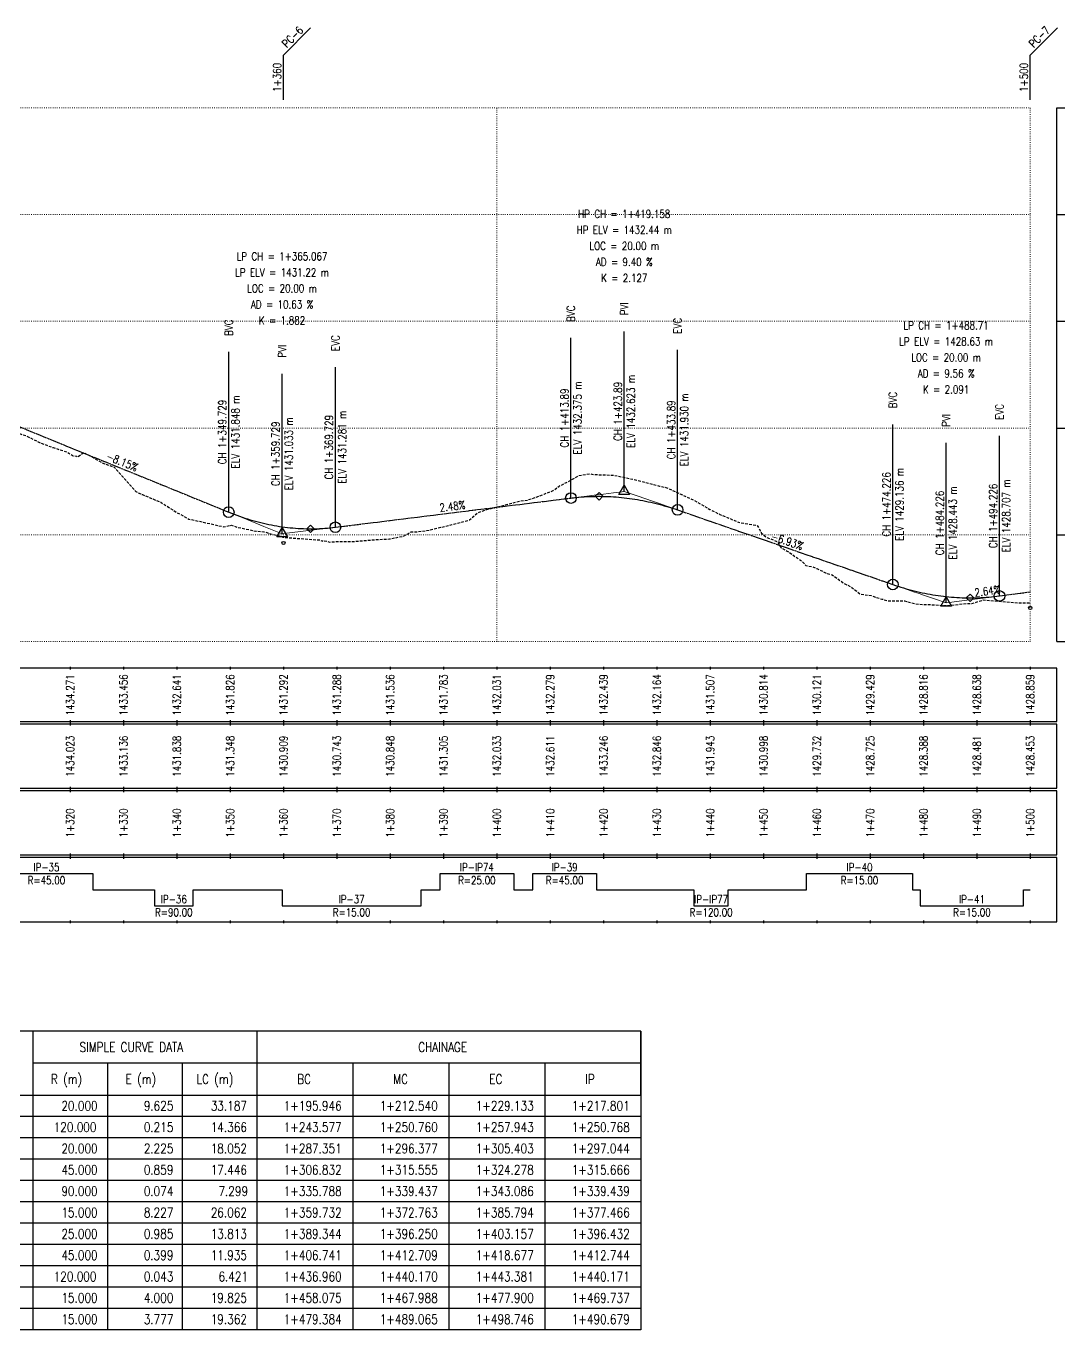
# Model space of a CAD drawing. Extents: x 337736 to 342002, y 3067251 to 3069533.
# Drawn here: x 339887.1 to 340081.9, y 3067258.7 to 3067503.1 of the extents above; entities that cross this region are included whole.
import ezdxf
from ezdxf.enums import TextEntityAlignment as Align

# ---------------------------------------------------------------- set-up
doc = ezdxf.new("R2010")
doc.units = 0
doc.header["$MEASUREMENT"] = 0
for name, pattern in [('Center', [2, 1.25, -0.25, 0.25, -0.25]), ('Dashed', [0.75, 0.5, -0.25]), ('Dot', [0.25, 0, -0.25])]:
    doc.linetypes.add(name, pattern=pattern)
for name, color, linetype in [('Chainage_TXT', 7, 'Continuous'), ('DesignRL_TXT', 5, 'Continuous'), ('ExistRL_TXT', 3, 'Continuous'), ('GL', 3, 'Dashed'), ('Grade Text', 7, 'Continuous'), ('HC_Data', 7, 'Continuous'), ('HL Point', 2, 'Continuous'), ('Horizontal Alignment', 7, 'Continuous'), ('Remark', 7, 'Continuous'), ('Scale Line', 1, 'Continuous'), ('TitleBox', 7, 'Continuous'), ('VIP Mark', 7, 'Continuous')]:
    doc.layers.add(name, color=color, linetype=linetype)
for name, color, linetype, lineweight in [('Grids', 9, 'Dot', 13), ('PipeCulvert', 6, 'Continuous', 30), ('Vertical Alignment', 5, 'Center', 30), ('VIP Line', 2, 'Continuous', 5)]:
    doc.layers.add(name, color=color, linetype=linetype, lineweight=lineweight)
doc.styles.get("Standard").update_dxf_attribs({"font": 'simplex.shx'})

msp = doc.modelspace()

# ---------------------------------------------------------------- linework, layer by layer
at = {"layer": 'GL', "flags": 128}
msp.add_lwpolyline([(339775.39, 3067437.44), (339778.87, 3067436.93), (339782.97, 3067436.34), (339783.69, 3067436.3), (339784.27, 3067436.37), (339786.12, 3067436.26), (339789.98, 3067436.2), (339790.25, 3067436.29), (339794.48, 3067436.95), (339795.39, 3067436.51), (339796.12, 3067436.14), (339798.49, 3067435.46), (339800.58, 3067436.33), (339802.11, 3067436.33), (339804.93, 3067437.75), (339808.55, 3067438.5), (339808.86, 3067438.4), (339811.18, 3067437.68), (339813.84, 3067437.3), (339815.39, 3067436.53), (339815.63, 3067436.41), (339817.83, 3067435.79), (339821.29, 3067434.64), (339824.01, 3067434.14), (339826.9, 3067433.26), (339828.6, 3067433.5), (339832.67, 3067432.65), (339835.39, 3067432.3), (339838.58, 3067431.9), (339839.32, 3067431.87), (339842.05, 3067431.74), (339846.5, 3067431.98), (339850.18, 3067432.23), (339851.52, 3067432.13), (339853.3, 3067432.37), (339855.39, 3067432.45), (339856.99, 3067432.52), (339861.49, 3067432.71), (339863.35, 3067432.6), (339864.76, 3067432.62), (339867.59, 3067433.31), (339870.07, 3067432.48), (339873.46, 3067430.84), (339873.95, 3067430.95), (339874.27, 3067431.11), (339875.39, 3067431.7), (339875.58, 3067431.8), (339876.89, 3067431.46), (339878.69, 3067429.79), (339879.75, 3067429.14), (339881.47, 3067428.65), (339882.11, 3067428.1), (339885.44, 3067426.82), (339887.16, 3067426.28), (339889.75, 3067424.96), (339892.23, 3067424.06), (339894.72, 3067423.27), (339895.39, 3067422.85), (339895.96, 3067422.51), (339896.57, 3067422.48), (339896.79, 3067422.3), (339897.95, 3067423.15), (339901.36, 3067421.23), (339903.63, 3067420.4), (339907.68, 3067415.84), (339908.94, 3067415.26), (339912.41, 3067413.81), (339914.84, 3067412.25), (339915.39, 3067411.92), (339917.37, 3067410.81), (339917.48, 3067410.75), (339917.64, 3067410.68), (339921.03, 3067409.95), (339924.17, 3067409.22), (339925.66, 3067409.53), (339926.87, 3067409.12), (339930.22, 3067408.42), (339931.71, 3067408.29), (339935.12, 3067407.33), (339935.26, 3067407.29), (339935.39, 3067407.28), (339936.54, 3067407.16), (339942.15, 3067406.76), (339942.77, 3067406.55), (339942.77, 3067406.68), (339944.04, 3067406.37), (339946.23, 3067406.5), (339948.18, 3067406.46), (339951.22, 3067406.69), (339951.67, 3067406.73), (339952.17, 3067406.8), (339953.03, 3067406.83), (339955.29, 3067406.95), (339955.39, 3067406.98), (339957.87, 3067407.47), (339959.32, 3067408.26), (339960.53, 3067408.3), (339962.26, 3067408.5), (339963.51, 3067408.78), (339967.03, 3067409.68), (339970.09, 3067410.47), (339970.27, 3067410.53), (339971.79, 3067411.85), (339973.67, 3067412.52), (339974.96, 3067412.79), (339975.39, 3067412.9), (339976.52, 3067413.2), (339978.91, 3067413.83), (339979.68, 3067414.04), (339981.11, 3067414.24), (339982.4, 3067414.65), (339984.25, 3067415.35), (339985.59, 3067415.87), (339985.97, 3067416.04), (339987.09, 3067416.86), (339987.12, 3067416.88), (339987.43, 3067417.01), (339990.01, 3067418.36), (339990.7, 3067418.79), (339990.71, 3067418.8), (339992.77, 3067419.15), (339993.18, 3067419.1), (339993.63, 3067419.02), (339995.39, 3067418.96), (339997.27, 3067418.9), (339998.86, 3067418.58), (339999.28, 3067418.48), (340001.67, 3067417.95), (340004.78, 3067417.13), (340005.9, 3067416.83), (340007.08, 3067416.61), (340009.65, 3067415.44), (340012.33, 3067414.22), (340015.32, 3067412.48), (340015.39, 3067412.45), (340017.19, 3067411.56), (340020.71, 3067410.07), (340021.63, 3067409.88), (340024.18, 3067409.49), (340024.97, 3067408.11), (340025.88, 3067407.28), (340027.93, 3067406.48), (340028.72, 3067405.28), (340029.81, 3067404.68), (340032.66, 3067402.74), (340033.31, 3067401.97), (340034.58, 3067401.75), (340035.39, 3067401.4), (340035.6, 3067401.3), (340037.14, 3067400.55), (340037.93, 3067400.29), (340038.26, 3067400.23), (340040.51, 3067398.61), (340041.6, 3067398.05), (340041.95, 3067397.88), (340042.78, 3067397.2), (340043.49, 3067396.64), (340045.56, 3067396.33), (340047.54, 3067395.66), (340047.72, 3067395.66), (340048.59, 3067395.37), (340050.71, 3067395.36), (340051.84, 3067395.35), (340053.7, 3067394.84), (340054.56, 3067394.73), (340055.39, 3067394.67), (340057.6, 3067394.61), (340059.43, 3067394.46), (340059.62, 3067394.47), (340060.16, 3067394.49), (340063.51, 3067394.87), (340064.44, 3067394.84), (340066.57, 3067395.51), (340067.89, 3067395.4), (340070.21, 3067395.21), (340073, 3067395), (340075.39, 3067395)], dxfattribs=at)
at = {"layer": 'Grids'}
for p, q in [((339775.39, 3067487.73), (340075.39, 3067487.73)), ((339975.39, 3067387.73), (339975.39, 3067487.73)), ((340075.39, 3067387.73), (340075.39, 3067487.73)), ((340075.39, 3067387.73), (340075.39, 3067487.73)), ((339775.39, 3067467.73), (340075.39, 3067467.73)), ((339775.39, 3067447.73), (340075.39, 3067447.73)), ((339775.39, 3067427.73), (340075.39, 3067427.73)), ((339775.39, 3067407.73), (340075.39, 3067407.73)), ((339775.39, 3067387.73), (340075.39, 3067387.73))]:
    msp.add_line(p, q, dxfattribs=at)
at = {"layer": 'HC_Data'}
for p, q in [((339888.39, 3067314.73), (339888.39, 3067302.73)), ((339930.39, 3067314.73), (339930.39, 3067302.73)), ((340002.39, 3067314.73), (340002.39, 3067302.73)), ((339930.39, 3067308.73), (339888.39, 3067308.73)), ((339902.39, 3067308.73), (339902.39, 3067302.73)), ((339916.39, 3067308.73), (339916.39, 3067302.73)), ((340002.39, 3067308.73), (339930.39, 3067308.73)), ((339948.39, 3067308.73), (339948.39, 3067302.73)), ((339966.39, 3067308.73), (339966.39, 3067302.73)), ((339984.39, 3067308.73), (339984.39, 3067302.73)), ((339888.39, 3067302.73), (339888.39, 3067258.73)), ((339902.39, 3067302.73), (339902.39, 3067258.73)), ((339916.39, 3067302.73), (339916.39, 3067258.73)), ((339930.39, 3067302.73), (339930.39, 3067258.73)), ((339948.39, 3067302.73), (339948.39, 3067258.73)), ((339966.39, 3067302.73), (339966.39, 3067258.73)), ((339984.39, 3067302.73), (339984.39, 3067258.73)), ((340002.39, 3067302.73), (340002.39, 3067258.73)), ((340002.39, 3067298.73), (339770.39, 3067298.73)), ((340002.39, 3067294.73), (339770.39, 3067294.73)), ((340002.39, 3067290.73), (339770.39, 3067290.73)), ((340002.39, 3067286.73), (339770.39, 3067286.73)), ((340002.39, 3067282.73), (339770.39, 3067282.73)), ((340002.39, 3067278.73), (339770.39, 3067278.73)), ((340002.39, 3067274.73), (339770.39, 3067274.73)), ((340002.39, 3067270.73), (339770.39, 3067270.73)), ((340002.39, 3067266.73), (339770.39, 3067266.73)), ((340002.39, 3067262.73), (339770.39, 3067262.73)), ((340002.39, 3067258.73), (339770.39, 3067258.73))]:
    msp.add_line(p, q, dxfattribs=at)
msp.add_lwpolyline([(339770.39, 3067314.73), (339770.39, 3067302.73), (340002.39, 3067302.73), (340002.39, 3067314.73), (339770.39, 3067314.73)], dxfattribs=at)
at = {"layer": 'HL Point'}
for points in [[(339993.84, 3067414.94), (339994.55, 3067415.64), (339995.26, 3067414.94), (339994.55, 3067414.23), (339993.84, 3067414.94)], [(339939.75, 3067408.85), (339940.46, 3067409.56), (339941.17, 3067408.85), (339940.46, 3067408.14), (339939.75, 3067408.85)], [(340063.4, 3067395.91), (340064.1, 3067396.61), (340064.81, 3067395.91), (340064.1, 3067395.2), (340063.4, 3067395.91)]]:
    msp.add_lwpolyline(points, dxfattribs=at)
at = {"layer": 'Horizontal Alignment'}
msp.add_lwpolyline([(339882.22, 3067344.23), (339899.67, 3067344.23), (339899.67, 3067341.23), (339911.18, 3067341.23), (339911.18, 3067338.23), (339918.48, 3067338.23), (339918.48, 3067341.23), (339935.12, 3067341.23), (339935.12, 3067338.23), (339961.19, 3067338.23), (339961.19, 3067341.23), (339964.74, 3067341.23), (339964.74, 3067344.23), (339978.55, 3067344.23), (339978.55, 3067341.23), (339982.13, 3067341.23), (339982.13, 3067344.23), (339994.07, 3067344.23), (339994.07, 3067341.23), (340012.35, 3067341.23), (340012.35, 3067338.23), (340018.77, 3067338.23), (340018.77, 3067341.23), (340033.47, 3067341.23), (340033.47, 3067344.23), (340053.29, 3067344.23), (340053.29, 3067341.23), (340054.78, 3067341.23), (340054.78, 3067338.23), (340074.14, 3067338.23), (340074.14, 3067341.23), (340075.39, 3067341.23)], dxfattribs=at)
at = {"layer": 'PipeCulvert'}
for centre in [(339935.39, 3067406.19), (340075.39, 3067394.03)]:
    msp.add_circle(centre, 0.3, dxfattribs=at)
at = {"layer": 'Remark'}
for p, q in [((339935.39, 3067497.63), (339940.48, 3067502.73)), ((340075.39, 3067497.63), (340080.48, 3067502.73)), ((339935.39, 3067489.23), (339935.39, 3067497.63)), ((340075.39, 3067489.23), (340075.39, 3067497.63))]:
    msp.add_line(p, q, dxfattribs=at)
at = {"layer": 'Scale Line'}
for p, q in [((340080.39, 3067387.73), (340080.39, 3067487.73)), ((340080.39, 3067487.73), (340081.89, 3067487.73)), ((340080.39, 3067467.73), (340081.89, 3067467.73)), ((340080.39, 3067447.73), (340081.89, 3067447.73)), ((340080.39, 3067427.73), (340081.89, 3067427.73)), ((340080.39, 3067407.73), (340081.89, 3067407.73)), ((340080.39, 3067387.73), (340081.89, 3067387.73))]:
    msp.add_line(p, q, dxfattribs=at)
at = {"layer": 'TitleBox'}
for p, q in [((339895.39, 3067382.98), (339895.39, 3067382.48)), ((339905.39, 3067382.98), (339905.39, 3067382.48)), ((339915.39, 3067382.98), (339915.39, 3067382.48)), ((339925.39, 3067382.98), (339925.39, 3067382.48)), ((339935.39, 3067382.98), (339935.39, 3067382.48)), ((339945.39, 3067382.98), (339945.39, 3067382.48)), ((339955.39, 3067382.98), (339955.39, 3067382.48)), ((339965.39, 3067382.98), (339965.39, 3067382.48)), ((339975.39, 3067382.98), (339975.39, 3067382.48)), ((339985.39, 3067382.98), (339985.39, 3067382.48)), ((339995.39, 3067382.98), (339995.39, 3067382.48)), ((340005.39, 3067382.98), (340005.39, 3067382.48)), ((340015.39, 3067382.98), (340015.39, 3067382.48)), ((340025.39, 3067382.98), (340025.39, 3067382.48)), ((340035.39, 3067382.98), (340035.39, 3067382.48)), ((340045.39, 3067382.98), (340045.39, 3067382.48)), ((340055.39, 3067382.98), (340055.39, 3067382.48)), ((340065.39, 3067382.98), (340065.39, 3067382.48)), ((340075.39, 3067382.98), (340075.39, 3067382.48)), ((340075.39, 3067382.98), (340075.39, 3067382.48)), ((339895.39, 3067372.98), (339895.39, 3067372.48)), ((339905.39, 3067372.98), (339905.39, 3067372.48)), ((339915.39, 3067372.98), (339915.39, 3067372.48)), ((339925.39, 3067372.98), (339925.39, 3067372.48)), ((339935.39, 3067372.98), (339935.39, 3067372.48)), ((339945.39, 3067372.98), (339945.39, 3067372.48)), ((339955.39, 3067372.98), (339955.39, 3067372.48)), ((339965.39, 3067372.98), (339965.39, 3067372.48)), ((339975.39, 3067372.98), (339975.39, 3067372.48)), ((339985.39, 3067372.98), (339985.39, 3067372.48)), ((339995.39, 3067372.98), (339995.39, 3067372.48)), ((340005.39, 3067372.98), (340005.39, 3067372.48)), ((340015.39, 3067372.98), (340015.39, 3067372.48)), ((340025.39, 3067372.98), (340025.39, 3067372.48)), ((340035.39, 3067372.98), (340035.39, 3067372.48)), ((340045.39, 3067372.98), (340045.39, 3067372.48)), ((340055.39, 3067372.98), (340055.39, 3067372.48)), ((340065.39, 3067372.98), (340065.39, 3067372.48)), ((340075.39, 3067372.98), (340075.39, 3067372.48)), ((340075.39, 3067372.98), (340075.39, 3067372.48)), ((339895.39, 3067372.48), (339895.39, 3067371.98)), ((339905.39, 3067372.48), (339905.39, 3067371.98)), ((339915.39, 3067372.48), (339915.39, 3067371.98)), ((339925.39, 3067372.48), (339925.39, 3067371.98)), ((339935.39, 3067372.48), (339935.39, 3067371.98)), ((339945.39, 3067372.48), (339945.39, 3067371.98)), ((339955.39, 3067372.48), (339955.39, 3067371.98)), ((339965.39, 3067372.48), (339965.39, 3067371.98)), ((339975.39, 3067372.48), (339975.39, 3067371.98)), ((339985.39, 3067372.48), (339985.39, 3067371.98)), ((339995.39, 3067372.48), (339995.39, 3067371.98)), ((340005.39, 3067372.48), (340005.39, 3067371.98)), ((340015.39, 3067372.48), (340015.39, 3067371.98)), ((340025.39, 3067372.48), (340025.39, 3067371.98)), ((340035.39, 3067372.48), (340035.39, 3067371.98)), ((340045.39, 3067372.48), (340045.39, 3067371.98)), ((340055.39, 3067372.48), (340055.39, 3067371.98)), ((340065.39, 3067372.48), (340065.39, 3067371.98)), ((340075.39, 3067372.48), (340075.39, 3067371.98)), ((340075.39, 3067372.48), (340075.39, 3067371.98)), ((339895.39, 3067360.48), (339895.39, 3067359.98)), ((339895.39, 3067359.98), (339895.39, 3067359.48)), ((339905.39, 3067360.48), (339905.39, 3067359.98)), ((339905.39, 3067359.98), (339905.39, 3067359.48)), ((339915.39, 3067360.48), (339915.39, 3067359.98)), ((339915.39, 3067359.98), (339915.39, 3067359.48)), ((339925.39, 3067360.48), (339925.39, 3067359.98)), ((339925.39, 3067359.98), (339925.39, 3067359.48)), ((339935.39, 3067360.48), (339935.39, 3067359.98)), ((339935.39, 3067359.98), (339935.39, 3067359.48)), ((339945.39, 3067360.48), (339945.39, 3067359.98)), ((339945.39, 3067359.98), (339945.39, 3067359.48)), ((339955.39, 3067360.48), (339955.39, 3067359.98)), ((339955.39, 3067359.98), (339955.39, 3067359.48)), ((339965.39, 3067360.48), (339965.39, 3067359.98)), ((339965.39, 3067359.98), (339965.39, 3067359.48)), ((339975.39, 3067360.48), (339975.39, 3067359.98)), ((339975.39, 3067359.98), (339975.39, 3067359.48)), ((339985.39, 3067360.48), (339985.39, 3067359.98)), ((339985.39, 3067359.98), (339985.39, 3067359.48)), ((339995.39, 3067360.48), (339995.39, 3067359.98)), ((339995.39, 3067359.98), (339995.39, 3067359.48)), ((340005.39, 3067360.48), (340005.39, 3067359.98)), ((340005.39, 3067359.98), (340005.39, 3067359.48)), ((340015.39, 3067360.48), (340015.39, 3067359.98)), ((340015.39, 3067359.98), (340015.39, 3067359.48)), ((340025.39, 3067360.48), (340025.39, 3067359.98)), ((340025.39, 3067359.98), (340025.39, 3067359.48)), ((340035.39, 3067360.48), (340035.39, 3067359.98)), ((340035.39, 3067359.98), (340035.39, 3067359.48)), ((340045.39, 3067360.48), (340045.39, 3067359.98)), ((340045.39, 3067359.98), (340045.39, 3067359.48)), ((340055.39, 3067360.48), (340055.39, 3067359.98)), ((340055.39, 3067359.98), (340055.39, 3067359.48)), ((340065.39, 3067360.48), (340065.39, 3067359.98)), ((340065.39, 3067359.98), (340065.39, 3067359.48)), ((340075.39, 3067360.48), (340075.39, 3067359.98)), ((340075.39, 3067360.48), (340075.39, 3067359.98)), ((340075.39, 3067359.98), (340075.39, 3067359.48)), ((340075.39, 3067359.98), (340075.39, 3067359.48)), ((339895.39, 3067347.98), (339895.39, 3067347.48)), ((339895.39, 3067347.48), (339895.39, 3067346.98)), ((339905.39, 3067347.98), (339905.39, 3067347.48)), ((339905.39, 3067347.48), (339905.39, 3067346.98)), ((339915.39, 3067347.98), (339915.39, 3067347.48)), ((339915.39, 3067347.48), (339915.39, 3067346.98)), ((339925.39, 3067347.98), (339925.39, 3067347.48)), ((339925.39, 3067347.48), (339925.39, 3067346.98)), ((339935.39, 3067347.98), (339935.39, 3067347.48)), ((339935.39, 3067347.48), (339935.39, 3067346.98)), ((339945.39, 3067347.98), (339945.39, 3067347.48)), ((339945.39, 3067347.48), (339945.39, 3067346.98)), ((339955.39, 3067347.98), (339955.39, 3067347.48)), ((339955.39, 3067347.48), (339955.39, 3067346.98)), ((339965.39, 3067347.98), (339965.39, 3067347.48)), ((339965.39, 3067347.48), (339965.39, 3067346.98)), ((339975.39, 3067347.98), (339975.39, 3067347.48)), ((339975.39, 3067347.48), (339975.39, 3067346.98)), ((339985.39, 3067347.98), (339985.39, 3067347.48)), ((339985.39, 3067347.48), (339985.39, 3067346.98)), ((339995.39, 3067347.98), (339995.39, 3067347.48)), ((339995.39, 3067347.48), (339995.39, 3067346.98)), ((340005.39, 3067347.98), (340005.39, 3067347.48)), ((340005.39, 3067347.48), (340005.39, 3067346.98)), ((340015.39, 3067347.98), (340015.39, 3067347.48)), ((340015.39, 3067347.48), (340015.39, 3067346.98)), ((340025.39, 3067347.98), (340025.39, 3067347.48)), ((340025.39, 3067347.48), (340025.39, 3067346.98)), ((340035.39, 3067347.98), (340035.39, 3067347.48)), ((340035.39, 3067347.48), (340035.39, 3067346.98)), ((340045.39, 3067347.98), (340045.39, 3067347.48)), ((340045.39, 3067347.48), (340045.39, 3067346.98)), ((340055.39, 3067347.98), (340055.39, 3067347.48)), ((340055.39, 3067347.48), (340055.39, 3067346.98)), ((340065.39, 3067347.98), (340065.39, 3067347.48)), ((340065.39, 3067347.48), (340065.39, 3067346.98)), ((340075.39, 3067347.98), (340075.39, 3067347.48)), ((340075.39, 3067347.98), (340075.39, 3067347.48)), ((340075.39, 3067347.48), (340075.39, 3067346.98)), ((340075.39, 3067347.48), (340075.39, 3067346.98)), ((339895.39, 3067335.48), (339895.39, 3067334.98)), ((339905.39, 3067335.48), (339905.39, 3067334.98)), ((339915.39, 3067335.48), (339915.39, 3067334.98)), ((339925.39, 3067335.48), (339925.39, 3067334.98)), ((339935.39, 3067335.48), (339935.39, 3067334.98)), ((339945.39, 3067335.48), (339945.39, 3067334.98)), ((339955.39, 3067335.48), (339955.39, 3067334.98)), ((339965.39, 3067335.48), (339965.39, 3067334.98)), ((339975.39, 3067335.48), (339975.39, 3067334.98)), ((339985.39, 3067335.48), (339985.39, 3067334.98)), ((339995.39, 3067335.48), (339995.39, 3067334.98)), ((340005.39, 3067335.48), (340005.39, 3067334.98)), ((340015.39, 3067335.48), (340015.39, 3067334.98)), ((340025.39, 3067335.48), (340025.39, 3067334.98)), ((340035.39, 3067335.48), (340035.39, 3067334.98)), ((340045.39, 3067335.48), (340045.39, 3067334.98)), ((340055.39, 3067335.48), (340055.39, 3067334.98)), ((340065.39, 3067335.48), (340065.39, 3067334.98)), ((340075.39, 3067335.48), (340075.39, 3067334.98)), ((340075.39, 3067335.48), (340075.39, 3067334.98))]:
    msp.add_line(p, q, dxfattribs=at)
for points in [[(339770.39, 3067372.73), (340080.39, 3067372.73), (340080.39, 3067382.73), (339770.39, 3067382.73)], [(339770.39, 3067360.23), (340080.39, 3067360.23), (340080.39, 3067372.23), (339770.39, 3067372.23)], [(339770.39, 3067347.73), (340080.39, 3067347.73), (340080.39, 3067359.73), (339770.39, 3067359.73)], [(339770.39, 3067335.23), (340080.39, 3067335.23), (340080.39, 3067347.23), (339770.39, 3067347.23)]]:
    msp.add_lwpolyline(points, close=True, dxfattribs=at)
at = {"layer": 'Vertical Alignment'}
msp.add_lwpolyline([(339885.44, 3067428.15), (339887.16, 3067427.45), (339889.75, 3067426.39), (339892.23, 3067425.38), (339894.72, 3067424.36), (339895.39, 3067424.09), (339895.96, 3067423.86), (339896.57, 3067423.61), (339896.79, 3067423.52), (339897.95, 3067423.05), (339901.36, 3067421.66), (339903.63, 3067420.73), (339907.68, 3067419.08), (339908.94, 3067418.57), (339912.41, 3067417.16), (339914.84, 3067416.17), (339915.39, 3067415.94), (339917.37, 3067415.13), (339917.48, 3067415.09), (339917.64, 3067415.03), (339921.03, 3067413.64), (339924.17, 3067412.36), (339925.12, 3067411.98), (339925.62, 3067411.78), (339926.12, 3067411.58), (339926.62, 3067411.4), (339927.12, 3067411.22), (339927.62, 3067411.04), (339928.12, 3067410.87), (339928.62, 3067410.71), (339929.12, 3067410.56), (339929.62, 3067410.41), (339930.12, 3067410.27), (339930.62, 3067410.14), (339931.12, 3067410.01), (339931.62, 3067409.89), (339932.12, 3067409.78), (339932.62, 3067409.67), (339933.12, 3067409.57), (339933.62, 3067409.47), (339934.12, 3067409.39), (339934.62, 3067409.3), (339935.12, 3067409.23), (339935.62, 3067409.16), (339936.12, 3067409.1), (339936.62, 3067409.05), (339937.12, 3067409), (339937.62, 3067408.96), (339938.12, 3067408.92), (339938.62, 3067408.9), (339939.12, 3067408.88), (339939.62, 3067408.86), (339940.12, 3067408.85), (339940.62, 3067408.85), (339941.12, 3067408.86), (339941.62, 3067408.87), (339942.12, 3067408.89), (339942.62, 3067408.91), (339943.12, 3067408.95), (339943.62, 3067408.98), (339944.12, 3067409.03), (339944.62, 3067409.08), (339945.12, 3067409.14), (339945.12, 3067409.14), (339946.23, 3067409.28), (339948.18, 3067409.52), (339951.22, 3067409.9), (339951.67, 3067409.95), (339952.17, 3067410.01), (339953.03, 3067410.12), (339955.29, 3067410.4), (339955.39, 3067410.41), (339957.87, 3067410.72), (339959.32, 3067410.9), (339960.53, 3067411.05), (339962.26, 3067411.26), (339963.51, 3067411.42), (339967.03, 3067411.85), (339970.09, 3067412.23), (339970.27, 3067412.26), (339971.79, 3067412.44), (339973.67, 3067412.68), (339974.96, 3067412.84), (339975.39, 3067412.89), (339976.52, 3067413.03), (339978.91, 3067413.33), (339979.68, 3067413.42), (339981.11, 3067413.6), (339982.4, 3067413.76), (339984.25, 3067413.99), (339985.59, 3067414.15), (339985.97, 3067414.2), (339987.09, 3067414.34), (339987.12, 3067414.34), (339987.43, 3067414.38), (339989.28, 3067414.61), (339989.78, 3067414.67), (339990.28, 3067414.72), (339990.78, 3067414.77), (339991.28, 3067414.81), (339991.78, 3067414.85), (339992.28, 3067414.88), (339992.78, 3067414.9), (339993.28, 3067414.92), (339993.78, 3067414.93), (339994.28, 3067414.94), (339994.78, 3067414.94), (339995.28, 3067414.93), (339995.78, 3067414.92), (339996.28, 3067414.9), (339996.78, 3067414.88), (339997.28, 3067414.85), (339997.78, 3067414.81), (339998.28, 3067414.77), (339998.78, 3067414.73), (339999.28, 3067414.67), (339999.78, 3067414.61), (340000.28, 3067414.55), (340000.78, 3067414.48), (340001.28, 3067414.4), (340001.78, 3067414.32), (340002.28, 3067414.23), (340002.78, 3067414.14), (340003.28, 3067414.04), (340003.78, 3067413.93), (340004.28, 3067413.82), (340004.78, 3067413.71), (340005.28, 3067413.58), (340005.78, 3067413.45), (340006.28, 3067413.32), (340006.78, 3067413.18), (340007.28, 3067413.03), (340007.78, 3067412.88), (340008.28, 3067412.72), (340008.78, 3067412.56), (340009.28, 3067412.39), (340009.28, 3067412.39), (340009.65, 3067412.26), (340012.33, 3067411.33), (340015.32, 3067410.29), (340015.39, 3067410.27), (340017.19, 3067409.65), (340020.71, 3067408.43), (340021.63, 3067408.11), (340024.18, 3067407.22), (340024.97, 3067406.95), (340025.88, 3067406.64), (340027.93, 3067405.93), (340028.72, 3067405.65), (340029.81, 3067405.27), (340032.66, 3067404.29), (340033.31, 3067404.06), (340034.58, 3067403.62), (340035.39, 3067403.34), (340035.6, 3067403.27), (340037.14, 3067402.74), (340037.93, 3067402.46), (340038.26, 3067402.35), (340040.51, 3067401.57), (340041.6, 3067401.19), (340041.95, 3067401.07), (340042.78, 3067400.78), (340043.49, 3067400.54), (340045.56, 3067399.82), (340047.54, 3067399.13), (340047.72, 3067399.07), (340048.59, 3067398.77), (340049.62, 3067398.42), (340050.12, 3067398.25), (340050.62, 3067398.08), (340051.12, 3067397.92), (340051.62, 3067397.77), (340052.12, 3067397.62), (340052.62, 3067397.48), (340053.12, 3067397.35), (340053.62, 3067397.22), (340054.12, 3067397.1), (340054.62, 3067396.98), (340055.12, 3067396.87), (340055.62, 3067396.77), (340056.12, 3067396.67), (340056.62, 3067396.58), (340057.12, 3067396.49), (340057.62, 3067396.41), (340058.12, 3067396.34), (340058.62, 3067396.27), (340059.12, 3067396.2), (340059.62, 3067396.15), (340060.12, 3067396.1), (340060.62, 3067396.05), (340061.12, 3067396.01), (340061.62, 3067395.98), (340062.12, 3067395.95), (340062.62, 3067395.93), (340063.12, 3067395.92), (340063.62, 3067395.91), (340064.12, 3067395.91), (340064.62, 3067395.91), (340065.12, 3067395.92), (340065.62, 3067395.93), (340066.12, 3067395.96), (340066.62, 3067395.98), (340067.12, 3067396.02), (340067.62, 3067396.05), (340068.12, 3067396.1), (340068.62, 3067396.15), (340069.12, 3067396.21), (340069.62, 3067396.27), (340069.62, 3067396.27), (340070.21, 3067396.35), (340073, 3067396.72), (340075.39, 3067397.03)], dxfattribs=at)
at = {"layer": 'VIP Line'}
msp.add_lwpolyline([(339885.44, 3067428.15), (339887.16, 3067427.45), (339889.75, 3067426.39), (339892.23, 3067425.38), (339894.72, 3067424.36), (339895.39, 3067424.09), (339895.96, 3067423.86), (339896.57, 3067423.61), (339896.79, 3067423.52), (339897.95, 3067423.05), (339901.36, 3067421.66), (339903.63, 3067420.73), (339907.68, 3067419.08), (339908.94, 3067418.57), (339912.41, 3067417.16), (339914.84, 3067416.17), (339915.39, 3067415.94), (339917.37, 3067415.13), (339917.48, 3067415.09), (339917.64, 3067415.03), (339921.03, 3067413.64), (339924.17, 3067412.36), (339925.66, 3067411.76), (339926.87, 3067411.26), (339930.22, 3067409.9), (339931.71, 3067409.29), (339935.12, 3067407.9), (339935.26, 3067407.92), (339935.39, 3067407.94), (339936.54, 3067408.08), (339942.15, 3067408.77), (339942.77, 3067408.85), (339942.77, 3067408.85), (339944.04, 3067409.01), (339946.23, 3067409.28), (339948.18, 3067409.52), (339951.22, 3067409.9), (339951.67, 3067409.95), (339952.17, 3067410.01), (339953.03, 3067410.12), (339955.29, 3067410.4), (339955.39, 3067410.41), (339957.87, 3067410.72), (339959.32, 3067410.9), (339960.53, 3067411.05), (339962.26, 3067411.26), (339963.51, 3067411.42), (339967.03, 3067411.85), (339970.09, 3067412.23), (339970.27, 3067412.26), (339971.79, 3067412.44), (339973.67, 3067412.68), (339974.96, 3067412.84), (339975.39, 3067412.89), (339976.52, 3067413.03), (339978.91, 3067413.33), (339979.68, 3067413.42), (339981.11, 3067413.6), (339982.4, 3067413.76), (339984.25, 3067413.99), (339985.59, 3067414.15), (339985.97, 3067414.2), (339987.09, 3067414.34), (339987.12, 3067414.34), (339987.43, 3067414.38), (339990.01, 3067414.7), (339990.7, 3067414.79), (339990.71, 3067414.79), (339992.77, 3067415.04), (339993.18, 3067415.09), (339993.63, 3067415.15), (339995.39, 3067415.37), (339997.27, 3067415.6), (339998.86, 3067415.8), (339999.28, 3067415.85), (340001.67, 3067415.02), (340004.78, 3067413.94), (340005.9, 3067413.56), (340007.08, 3067413.15), (340009.65, 3067412.26), (340012.33, 3067411.33), (340015.32, 3067410.29), (340015.39, 3067410.27), (340017.19, 3067409.65), (340020.71, 3067408.43), (340021.63, 3067408.11), (340024.18, 3067407.22), (340024.97, 3067406.95), (340025.88, 3067406.64), (340027.93, 3067405.93), (340028.72, 3067405.65), (340029.81, 3067405.27), (340032.66, 3067404.29), (340033.31, 3067404.06), (340034.58, 3067403.62), (340035.39, 3067403.34), (340035.6, 3067403.27), (340037.14, 3067402.74), (340037.93, 3067402.46), (340038.26, 3067402.35), (340040.51, 3067401.57), (340041.6, 3067401.19), (340041.95, 3067401.07), (340042.78, 3067400.78), (340043.49, 3067400.54), (340045.56, 3067399.82), (340047.54, 3067399.13), (340047.72, 3067399.07), (340048.59, 3067398.77), (340050.71, 3067398.04), (340051.84, 3067397.64), (340053.7, 3067397), (340054.56, 3067396.7), (340055.39, 3067396.42), (340057.6, 3067395.65), (340059.43, 3067395.02), (340059.62, 3067394.95), (340060.16, 3067395.02), (340063.51, 3067395.47), (340064.44, 3067395.59), (340066.57, 3067395.87), (340067.89, 3067396.04), (340070.21, 3067396.35), (340073, 3067396.72), (340075.39, 3067397.03)], dxfattribs=at)
at = {"layer": 'VIP Mark'}
for p, q in [((339989.28, 3067414.61), (339989.28, 3067444.61)), ((339999.28, 3067415.85), (339999.28, 3067445.85)), ((339925.12, 3067411.98), (339925.12, 3067441.98)), ((340009.28, 3067412.39), (340009.28, 3067442.39)), ((339945.12, 3067409.14), (339945.12, 3067439.14)), ((339935.12, 3067407.9), (339935.12, 3067437.9)), ((340049.62, 3067398.42), (340049.62, 3067428.42)), ((340059.62, 3067394.95), (340059.62, 3067424.95)), ((340069.62, 3067396.27), (340069.62, 3067426.27))]:
    msp.add_line(p, q, dxfattribs=at)
for points in [[(339998.28, 3067415.27), (339999.28, 3067417), (340000.28, 3067415.27), (339998.28, 3067415.27)], [(339934.12, 3067407.32), (339935.12, 3067409.06), (339936.12, 3067407.32), (339934.12, 3067407.32)], [(340058.62, 3067394.37), (340059.62, 3067396.11), (340060.62, 3067394.37), (340058.62, 3067394.37)]]:
    msp.add_lwpolyline(points, dxfattribs=at)
for centre in [(339989.28, 3067414.61), (339925.12, 3067411.98), (340009.28, 3067412.39), (339945.12, 3067409.14), (340049.62, 3067398.42), (340069.62, 3067396.27)]:
    msp.add_circle(centre, 1, dxfattribs=at)

# ---------------------------------------------------------------- texts
at = {"layer": 'Chainage_TXT', "width": 0.8}
for s, p in [('1+320', (339895.39, 3067353.73)), ('1+330', (339905.39, 3067353.73)), ('1+340', (339915.39, 3067353.73)), ('1+350', (339925.39, 3067353.73)), ('1+360', (339935.39, 3067353.73)), ('1+370', (339945.39, 3067353.73)), ('1+380', (339955.39, 3067353.73)), ('1+390', (339965.39, 3067353.73)), ('1+400', (339975.39, 3067353.73)), ('1+410', (339985.39, 3067353.73)), ('1+420', (339995.39, 3067353.73)), ('1+430', (340005.39, 3067353.73)), ('1+440', (340015.39, 3067353.73)), ('1+450', (340025.39, 3067353.73)), ('1+460', (340035.39, 3067353.73)), ('1+470', (340045.39, 3067353.73)), ('1+480', (340055.39, 3067353.73)), ('1+490', (340065.39, 3067353.73)), ('1+500', (340075.39, 3067353.73)), ('1+500', (340075.39, 3067353.73))]:
    msp.add_text(s, height=1.5, rotation=90, dxfattribs=at).set_placement(p, align=Align.MIDDLE_CENTER)
at = {"layer": 'DesignRL_TXT', "width": 0.8}
for s, p in [('1434.271', (339895.39, 3067377.73)), ('1433.456', (339905.39, 3067377.73)), ('1432.641', (339915.39, 3067377.73)), ('1431.826', (339925.39, 3067377.73)), ('1431.292', (339935.39, 3067377.73)), ('1431.288', (339945.39, 3067377.73)), ('1431.536', (339955.39, 3067377.73)), ('1431.783', (339965.39, 3067377.73)), ('1432.031', (339975.39, 3067377.73)), ('1432.279', (339985.39, 3067377.73)), ('1432.439', (339995.39, 3067377.73)), ('1432.164', (340005.39, 3067377.73)), ('1431.507', (340015.39, 3067377.73)), ('1430.814', (340025.39, 3067377.73)), ('1430.121', (340035.39, 3067377.73)), ('1429.429', (340045.39, 3067377.73)), ('1428.816', (340055.39, 3067377.73)), ('1428.638', (340065.39, 3067377.73)), ('1428.859', (340075.39, 3067377.73)), ('1428.859', (340075.39, 3067377.73))]:
    msp.add_text(s, height=1.5, rotation=90, dxfattribs=at).set_placement(p, align=Align.MIDDLE_CENTER)
at = {"layer": 'ExistRL_TXT', "width": 0.8}
for s, p in [('1434.023', (339895.39, 3067366.23)), ('1433.136', (339905.39, 3067366.23)), ('1431.838', (339915.39, 3067366.23)), ('1431.348', (339925.39, 3067366.23)), ('1430.909', (339935.39, 3067366.23)), ('1430.743', (339945.39, 3067366.23)), ('1430.848', (339955.39, 3067366.23)), ('1431.305', (339965.39, 3067366.23)), ('1432.033', (339975.39, 3067366.23)), ('1432.611', (339985.39, 3067366.23)), ('1433.246', (339995.39, 3067366.23)), ('1432.846', (340005.39, 3067366.23)), ('1431.943', (340015.39, 3067366.23)), ('1430.998', (340025.39, 3067366.23)), ('1429.732', (340035.39, 3067366.23)), ('1428.725', (340045.39, 3067366.23)), ('1428.388', (340055.39, 3067366.23)), ('1428.481', (340065.39, 3067366.23)), ('1428.453', (340075.39, 3067366.23)), ('1428.453', (340075.39, 3067366.23))]:
    msp.add_text(s, height=1.5, rotation=90, dxfattribs=at).set_placement(p, align=Align.MIDDLE_CENTER)
at = {"layer": 'Grade Text', "width": 0.8}
for s, rotation, p in [('-8.15%', 337.8293, (339904.7, 3067420.3)), ('2.48%', 7.0603, (339967.2, 3067411.88)), ('-6.93%', 340.8969, (340029.45, 3067405.4)), ('2.64%', 7.5131, (340067.51, 3067395.99))]:
    msp.add_text(s, height=1.5, rotation=rotation, dxfattribs=at).set_placement(p, align=Align.BOTTOM_CENTER)
at = {"layer": 'HC_Data', "width": 0.8}
for s, p in [('SIMPLE CURVE DATA', (339897.15, 3067310.83)), ('CHAINAGE', (339960.63, 3067310.83)), ('R (m)', (339891.79, 3067304.83)), ('E (m)', (339905.79, 3067304.83)), ('LC (m)', (339919.07, 3067304.83)), ('BC', (339937.95, 3067304.83)), ('MC', (339955.95, 3067304.83)), ('EC', (339973.95, 3067304.83)), ('IP', (339991.95, 3067304.83)), ('20.000', (339893.75, 3067299.83)), ('9.625', (339909.19, 3067299.83)), ('33.187', (339921.75, 3067299.83)), ('1+195.946', (339935.43, 3067299.83)), ('1+212.540', (339953.43, 3067299.83)), ('1+229.133', (339971.43, 3067299.83)), ('1+217.801', (339989.43, 3067299.83)), ('120.000', (339892.31, 3067295.83)), ('0.215', (339909.19, 3067295.83)), ('14.366', (339921.75, 3067295.83)), ('1+243.577', (339935.43, 3067295.83)), ('1+250.760', (339953.43, 3067295.83)), ('1+257.943', (339971.43, 3067295.83)), ('1+250.768', (339989.43, 3067295.83)), ('20.000', (339893.75, 3067291.83)), ('2.225', (339909.19, 3067291.83)), ('18.052', (339921.75, 3067291.83)), ('1+287.351', (339935.43, 3067291.83)), ('1+296.377', (339953.43, 3067291.83)), ('1+305.403', (339971.43, 3067291.83)), ('1+297.044', (339989.43, 3067291.83)), ('45.000', (339893.75, 3067287.83)), ('0.859', (339909.19, 3067287.83)), ('17.446', (339921.75, 3067287.83)), ('1+306.832', (339935.43, 3067287.83)), ('1+315.555', (339953.43, 3067287.83)), ('1+324.278', (339971.43, 3067287.83)), ('1+315.666', (339989.43, 3067287.83)), ('90.000', (339893.75, 3067283.83)), ('0.074', (339909.19, 3067283.83)), ('7.299', (339923.19, 3067283.83)), ('1+335.788', (339935.43, 3067283.83)), ('1+339.437', (339953.43, 3067283.83)), ('1+343.086', (339971.43, 3067283.83)), ('1+339.439', (339989.43, 3067283.83)), ('15.000', (339893.75, 3067279.83)), ('8.227', (339909.19, 3067279.83)), ('26.062', (339921.75, 3067279.83)), ('1+359.732', (339935.43, 3067279.83)), ('1+372.763', (339953.43, 3067279.83)), ('1+385.794', (339971.43, 3067279.83)), ('1+377.466', (339989.43, 3067279.83)), ('25.000', (339893.75, 3067275.83)), ('0.985', (339909.19, 3067275.83)), ('13.813', (339921.75, 3067275.83)), ('1+389.344', (339935.43, 3067275.83)), ('1+396.250', (339953.43, 3067275.83)), ('1+403.157', (339971.43, 3067275.83)), ('1+396.432', (339989.43, 3067275.83)), ('45.000', (339893.75, 3067271.83)), ('0.399', (339909.19, 3067271.83)), ('11.935', (339921.75, 3067271.83)), ('1+406.741', (339935.43, 3067271.83)), ('1+412.709', (339953.43, 3067271.83)), ('1+418.677', (339971.43, 3067271.83)), ('1+412.744', (339989.43, 3067271.83)), ('120.000', (339892.31, 3067267.83)), ('0.043', (339909.19, 3067267.83)), ('6.421', (339923.19, 3067267.83)), ('1+436.960', (339935.43, 3067267.83)), ('1+440.170', (339953.43, 3067267.83)), ('1+443.381', (339971.43, 3067267.83)), ('1+440.171', (339989.43, 3067267.83)), ('15.000', (339893.75, 3067263.83)), ('4.000', (339909.19, 3067263.83)), ('19.825', (339921.75, 3067263.83)), ('1+458.075', (339935.43, 3067263.83)), ('1+467.988', (339953.43, 3067263.83)), ('1+477.900', (339971.43, 3067263.83)), ('1+469.737', (339989.43, 3067263.83)), ('15.000', (339893.75, 3067259.83)), ('3.777', (339909.19, 3067259.83)), ('19.362', (339921.75, 3067259.83)), ('1+479.384', (339935.43, 3067259.83)), ('1+489.065', (339953.43, 3067259.83)), ('1+498.746', (339971.43, 3067259.83)), ('1+490.679', (339989.43, 3067259.83))]:
    msp.add_text(s, height=1.8, dxfattribs=at).set_placement(p)
at = {"layer": 'Horizontal Alignment', "width": 0.8}
for s, p in [('IP-35', (339890.95, 3067344.23)), ('IP-IP74', (339971.64, 3067344.23)), ('IP-39', (339988.1, 3067344.23)), ('IP-40', (340043.38, 3067344.23)), ('IP-36', (339914.83, 3067338.23)), ('IP-37', (339948.16, 3067338.23)), ('IP-IP77', (340015.56, 3067338.23)), ('IP-41', (340064.46, 3067338.23))]:
    msp.add_text(s, height=1.5, dxfattribs=at).set_placement(p, align=Align.BOTTOM_CENTER)
for s, p in [('R=45.00', (339890.95, 3067343.73)), ('R=25.00', (339971.64, 3067343.73)), ('R=45.00', (339988.1, 3067343.73)), ('R=15.00', (340043.38, 3067343.73)), ('R=90.00', (339914.83, 3067337.73)), ('R=15.00', (339948.16, 3067337.73)), ('R=120.00', (340015.56, 3067337.73)), ('R=15.00', (340064.46, 3067337.73))]:
    msp.add_text(s, height=1.5, dxfattribs=at).set_placement(p, align=Align.TOP_CENTER)
at = {"layer": 'Remark', "width": 0.8}
for s, rotation, p in [('PC-6', 45, (339937.94, 3067500.18)), ('PC-7', 45, (340077.94, 3067500.18)), ('1+360', 90, (339935.39, 3067493.43)), ('1+500', 90, (340075.39, 3067493.43))]:
    msp.add_text(s, height=1.5, rotation=rotation, dxfattribs=at).set_placement(p, align=Align.BOTTOM_CENTER)
at = {"layer": 'VIP Mark', "width": 0.8}
for s, p in [('HP CH = 1+419.158', (339999.28, 3067467.85)), ('HP ELV = 1432.44 m', (339999.28, 3067464.85)), ('LOC = 20.00 m', (339999.28, 3067461.85)), ('LP CH = 1+365.067', (339935.12, 3067459.9)), ('AD = 9.40 %', (339999.28, 3067458.85)), ('LP ELV = 1431.22 m', (339935.12, 3067456.9)), ('K = 2.127', (339999.28, 3067455.85)), ('LOC = 20.00 m', (339935.12, 3067453.9)), ('AD = 10.63 %', (339935.12, 3067450.9)), ('K = 1.882', (339935.12, 3067447.9)), ('LP CH = 1+488.71', (340059.62, 3067446.95)), ('LP ELV = 1428.63 m', (340059.62, 3067443.95)), ('LOC = 20.00 m', (340059.62, 3067440.95)), ('AD = 9.56 %', (340059.62, 3067437.95)), ('K = 2.091', (340059.62, 3067434.95))]:
    msp.add_text(s, height=1.5, dxfattribs=at).set_placement(p, align=Align.MIDDLE_CENTER)
for s, p in [('PVI', (339999.28, 3067448.85)), ('BVC', (339989.28, 3067447.61)), ('BVC', (339925.12, 3067444.98)), ('EVC', (340009.28, 3067445.39)), ('EVC', (339945.12, 3067442.14)), ('PVI', (339935.12, 3067440.9)), ('BVC', (340049.62, 3067431.42)), ('EVC', (340069.62, 3067429.27)), ('PVI', (340059.62, 3067427.95))]:
    msp.add_text(s, height=1.5, rotation=90, dxfattribs=at).set_placement(p, align=Align.MIDDLE_LEFT)
for s, p in [('ELV 1432.623 m', (339999.78, 3067430.85)), ('ELV 1432.375 m', (339989.78, 3067429.61)), ('ELV 1431.930 m', (340009.78, 3067427.39)), ('ELV 1431.848 m', (339925.62, 3067426.98)), ('ELV 1431.033 m', (339935.62, 3067422.9)), ('ELV 1431.281 m', (339945.62, 3067424.14)), ('ELV 1429.136 m', (340050.12, 3067413.42)), ('ELV 1428.707 m', (340070.12, 3067411.27)), ('ELV 1428.443 m', (340060.12, 3067409.95))]:
    msp.add_text(s, height=1.5, rotation=90, dxfattribs=at).set_placement(p, align=Align.TOP_CENTER)
for s, p in [('CH 1+413.89', (339989.28, 3067429.61)), ('CH 1+423.89', (339999.28, 3067430.85)), ('CH 1+349.729', (339925.12, 3067426.98)), ('CH 1+433.89', (340009.28, 3067427.39)), ('CH 1+369.729', (339945.12, 3067424.14)), ('CH 1+359.729', (339935.12, 3067422.9)), ('CH 1+474.226', (340049.62, 3067413.42)), ('CH 1+494.226', (340069.62, 3067411.27)), ('CH 1+484.226', (340059.62, 3067409.95))]:
    msp.add_text(s, height=1.5, rotation=90, dxfattribs=at).set_placement(p, align=Align.BOTTOM_CENTER)

doc.saveas('drawing.dxf')
